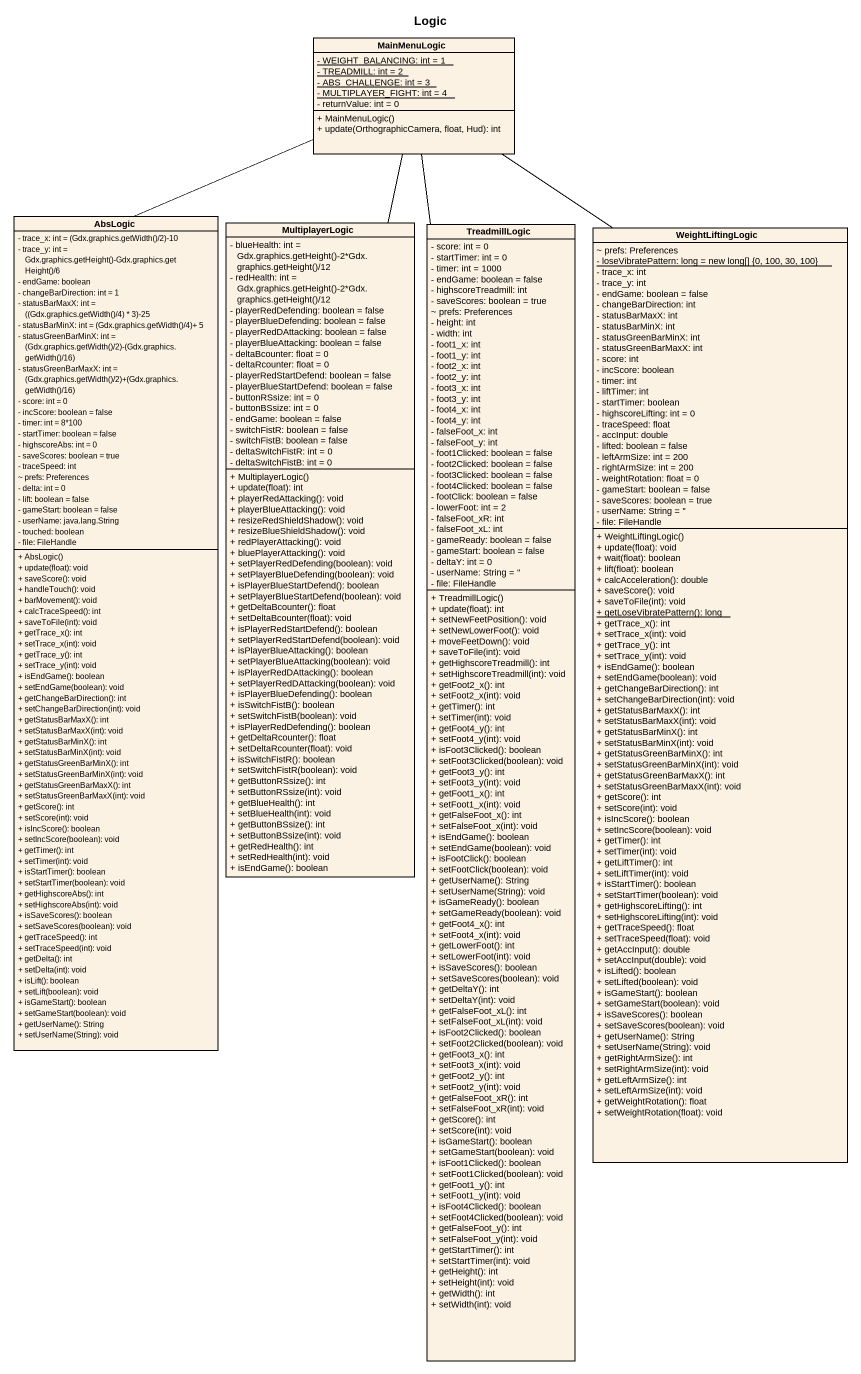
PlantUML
@startuml
title Logic
hide circle
hide empty members
skinparam classAttributeIconSize 0
class MainMenuLogic {
  {static} - WEIGHT_BALANCING: int = 1
  {static} - TREADMILL: int = 2
  {static} - ABS_CHALLENGE: int = 3
  {static} - MULTIPLAYER_FIGHT: int = 4
  - returnValue: int = 0
  + MainMenuLogic()
  + update(OrthographicCamera, float, Hud): int
}
class AbsLogic {
  {field} - trace_x: int = (Gdx.graphics.getWidth()/2)-10
  {field} - trace_y: int = Gdx.graphics.getHeight()-Gdx.graphics.getHeight()/6
  - endGame: boolean
  - changeBarDirection: int = 1
  {field} - statusBarMaxX: int = ((Gdx.graphics.getWidth()/4) * 3)-25
  {field} - statusBarMinX: int = (Gdx.graphics.getWidth()/4)+ 5
  {field} - statusGreenBarMinX: int = (Gdx.graphics.getWidth()/2)-(Gdx.graphics.getWidth()/16)
  {field} - statusGreenBarMaxX: int = (Gdx.graphics.getWidth()/2)+(Gdx.graphics.getWidth()/16)
  - score: int = 0
  - incScore: boolean = false
  - timer: int = 8*100
  - startTimer: boolean = false
  - highscoreAbs: int = 0
  - saveScores: boolean = true
  - traceSpeed: int
  ~ prefs: Preferences
  - delta: int = 0
  - lift: boolean = false
  - gameStart: boolean = false
  - userName: java.lang.String
  - touched: boolean
  - file: FileHandle
  + AbsLogic()
  + update(float): void
  + saveScore(): void
  + handleTouch(): void
  + barMovement(): void
  + calcTraceSpeed(): int
  + saveToFile(int): void
  + getTrace_x(): int
  + setTrace_x(int): void
  + getTrace_y(): int
  + setTrace_y(int): void
  + isEndGame(): boolean
  + setEndGame(boolean): void
  + getChangeBarDirection(): int
  + setChangeBarDirection(int): void
  + getStatusBarMaxX(): int
  + setStatusBarMaxX(int): void
  + getStatusBarMinX(): int
  + setStatusBarMinX(int): void
  + getStatusGreenBarMinX(): int
  + setStatusGreenBarMinX(int): void
  + getStatusGreenBarMaxX(): int
  + setStatusGreenBarMaxX(int): void
  + getScore(): int
  + setScore(int): void
  + isIncScore(): boolean
  + setIncScore(boolean): void
  + getTimer(): int
  + setTimer(int): void
  + isStartTimer(): boolean
  + setStartTimer(boolean): void
  + getHighscoreAbs(): int
  + setHighscoreAbs(int): void
  + isSaveScores(): boolean
  + setSaveScores(boolean): void
  + getTraceSpeed(): int
  + setTraceSpeed(int): void
  + getDelta(): int
  + setDelta(int): void
  + isLift(): boolean
  + setLift(boolean): void
  + isGameStart(): boolean
  + setGameStart(boolean): void
  + getUserName(): String
  + setUserName(String): void
}
class MultiplayerLogic {
  {field} - blueHealth: int = Gdx.graphics.getHeight()-2*Gdx.graphics.getHeight()/12
  {field} - redHealth: int = Gdx.graphics.getHeight()-2*Gdx.graphics.getHeight()/12
  - playerRedDefending: boolean = false
  - playerBlueDefending: boolean = false
  - playerRedDAttacking: boolean = false
  - playerBlueAttacking: boolean = false
  - deltaBcounter: float = 0
  - deltaRcounter: float = 0
  - playerRedStartDefend: boolean = false
  - playerBlueStartDefend: boolean = false
  - buttonRSsize: int = 0
  - buttonBSsize: int = 0
  - endGame: boolean = false
  - switchFistR: boolean = false
  - switchFistB: boolean = false
  - deltaSwitchFistR: int = 0
  - deltaSwitchFistB: int = 0
  + MultiplayerLogic()
  + update(float): int
  + playerRedAttacking(): void
  + playerBlueAttacking(): void
  + resizeRedShieldShadow(): void
  + resizeBlueShieldShadow(): void
  + redPlayerAttacking(): void
  + bluePlayerAttacking(): void
  + setPlayerRedDefending(boolean): void
  + setPlayerBlueDefending(boolean): void
  + isPlayerBlueStartDefend(): boolean
  + setPlayerBlueStartDefend(boolean): void
  + getDeltaBcounter(): float
  + setDeltaBcounter(float): void
  + isPlayerRedStartDefend(): boolean
  + setPlayerRedStartDefend(boolean): void
  + isPlayerBlueAttacking(): boolean
  + setPlayerBlueAttacking(boolean): void
  + isPlayerRedDAttacking(): boolean
  + setPlayerRedDAttacking(boolean): void
  + isPlayerBlueDefending(): boolean
  + isSwitchFistB(): boolean
  + setSwitchFistB(boolean): void
  + isPlayerRedDefending(): boolean
  + getDeltaRcounter(): float
  + setDeltaRcounter(float): void
  + isSwitchFistR(): boolean
  + setSwitchFistR(boolean): void
  + getButtonRSsize(): int
  + setButtonRSsize(int): void
  + getBlueHealth(): int
  + setBlueHealth(int): void
  + getButtonBSsize(): int
  + setButtonBSsize(int): void
  + getRedHealth(): int
  + setRedHealth(int): void
  + isEndGame(): boolean
}
class TreadmillLogic {
  - score: int = 0
  - startTimer: int = 0
  - timer: int = 1000
  - endGame: boolean = false
  - highscoreTreadmill: int
  - saveScores: boolean = true
  ~ prefs: Preferences
  - height: int
  - width: int
  - foot1_x: int
  - foot1_y: int
  - foot2_x: int
  - foot2_y: int
  - foot3_x: int
  - foot3_y: int
  - foot4_x: int
  - foot4_y: int
  - falseFoot_x: int
  - falseFoot_y: int
  - foot1Clicked: boolean = false
  - foot2Clicked: boolean = false
  - foot3Clicked: boolean = false
  - foot4Clicked: boolean = false
  - footClick: boolean = false
  - lowerFoot: int = 2
  - falseFoot_xR: int
  - falseFoot_xL: int
  - gameReady: boolean = false
  - gameStart: boolean = false
  - deltaY: int = 0
  - userName: String = ''
  - file: FileHandle
  + TreadmillLogic()
  + update(float): int
  + setNewFeetPosition(): void
  + setNewLowerFoot(): void
  + moveFeetDown(): void
  + saveToFile(int): void
  + getHighscoreTreadmill(): int
  + setHighscoreTreadmill(int): void
  + getFoot2_x(): int
  + setFoot2_x(int): void
  + getTimer(): int
  + setTimer(int): void
  + getFoot4_y(): int
  + setFoot4_y(int): void
  + isFoot3Clicked(): boolean
  + setFoot3Clicked(boolean): void
  + getFoot3_y(): int
  + setFoot3_y(int): void
  + getFoot1_x(): int
  + setFoot1_x(int): void
  + getFalseFoot_x(): int
  + setFalseFoot_x(int): void
  + isEndGame(): boolean
  + setEndGame(boolean): void
  + isFootClick(): boolean
  + setFootClick(boolean): void
  + getUserName(): String
  + setUserName(String): void
  + isGameReady(): boolean
  + setGameReady(boolean): void
  + getFoot4_x(): int
  + setFoot4_x(int): void
  + getLowerFoot(): int
  + setLowerFoot(int): void
  + isSaveScores(): boolean
  + setSaveScores(boolean): void
  + getDeltaY(): int
  + setDeltaY(int): void
  + getFalseFoot_xL(): int
  + setFalseFoot_xL(int): void
  + isFoot2Clicked(): boolean
  + setFoot2Clicked(boolean): void
  + getFoot3_x(): int
  + setFoot3_x(int): void
  + getFoot2_y(): int
  + setFoot2_y(int): void
  + getFalseFoot_xR(): int
  + setFalseFoot_xR(int): void
  + getScore(): int
  + setScore(int): void
  + isGameStart(): boolean
  + setGameStart(boolean): void
  + isFoot1Clicked(): boolean
  + setFoot1Clicked(boolean): void
  + getFoot1_y(): int
  + setFoot1_y(int): void
  + isFoot4Clicked(): boolean
  + setFoot4Clicked(boolean): void
  + getFalseFoot_y(): int
  + setFalseFoot_y(int): void
  + getStartTimer(): int
  + setStartTimer(int): void
  + getHeight(): int
  + setHeight(int): void
  + getWidth(): int
  + setWidth(int): void
}
class WeightLiftingLogic {
  ~ prefs: Preferences
  {static} - loseVibratePattern: long = new long[] {0, 100, 30, 100}
  - trace_x: int
  - trace_y: int
  - endGame: boolean = false
  - changeBarDirection: int
  - statusBarMaxX: int
  - statusBarMinX: int
  - statusGreenBarMinX: int
  - statusGreenBarMaxX: int
  - score: int
  - incScore: boolean
  - timer: int
  - liftTimer: int
  - startTimer: boolean
  - highscoreLifting: int = 0
  - traceSpeed: float
  - accInput: double
  - lifted: boolean = false
  - leftArmSize: int = 200
  - rightArmSize: int = 200
  - weightRotation: float = 0
  - gameStart: boolean = false
  - saveScores: boolean = true
  - userName: String = ''
  - file: FileHandle
  + WeightLiftingLogic()
  + update(float): void
  + wait(float): boolean
  + lift(float): boolean
  + calcAcceleration(): double
  + saveScore(): void
  + saveToFile(int): void
  {static} + getLoseVibratePattern(): long
  + getTrace_x(): int
  + setTrace_x(int): void
  + getTrace_y(): int
  + setTrace_y(int): void
  + isEndGame(): boolean
  + setEndGame(boolean): void
  + getChangeBarDirection(): int
  + setChangeBarDirection(int): void
  + getStatusBarMaxX(): int
  + setStatusBarMaxX(int): void
  + getStatusBarMinX(): int
  + setStatusBarMinX(int): void
  + getStatusGreenBarMinX(): int
  + setStatusGreenBarMinX(int): void
  + getStatusGreenBarMaxX(): int
  + setStatusGreenBarMaxX(int): void
  + getScore(): int
  + setScore(int): void
  + isIncScore(): boolean
  + setIncScore(boolean): void
  + getTimer(): int
  + setTimer(int): void
  + getLiftTimer(): int
  + setLiftTimer(int): void
  + isStartTimer(): boolean
  + setStartTimer(boolean): void
  + getHighscoreLifting(): int
  + setHighscoreLifting(int): void
  + getTraceSpeed(): float
  + setTraceSpeed(float): void
  + getAccInput(): double
  + setAccInput(double): void
  + isLifted(): boolean
  + setLifted(boolean): void
  + isGameStart(): boolean
  + setGameStart(boolean): void
  + isSaveScores(): boolean
  + setSaveScores(boolean): void
  + getUserName(): String
  + setUserName(String): void
  + getRightArmSize(): int
  + setRightArmSize(int): void
  + getLeftArmSize(): int
  + setLeftArmSize(int): void
  + getWeightRotation(): float
  + setWeightRotation(float): void
}
MainMenuLogic -- AbsLogic
MainMenuLogic -- MultiplayerLogic
MainMenuLogic -- TreadmillLogic
MainMenuLogic -- WeightLiftingLogic
@enduml
